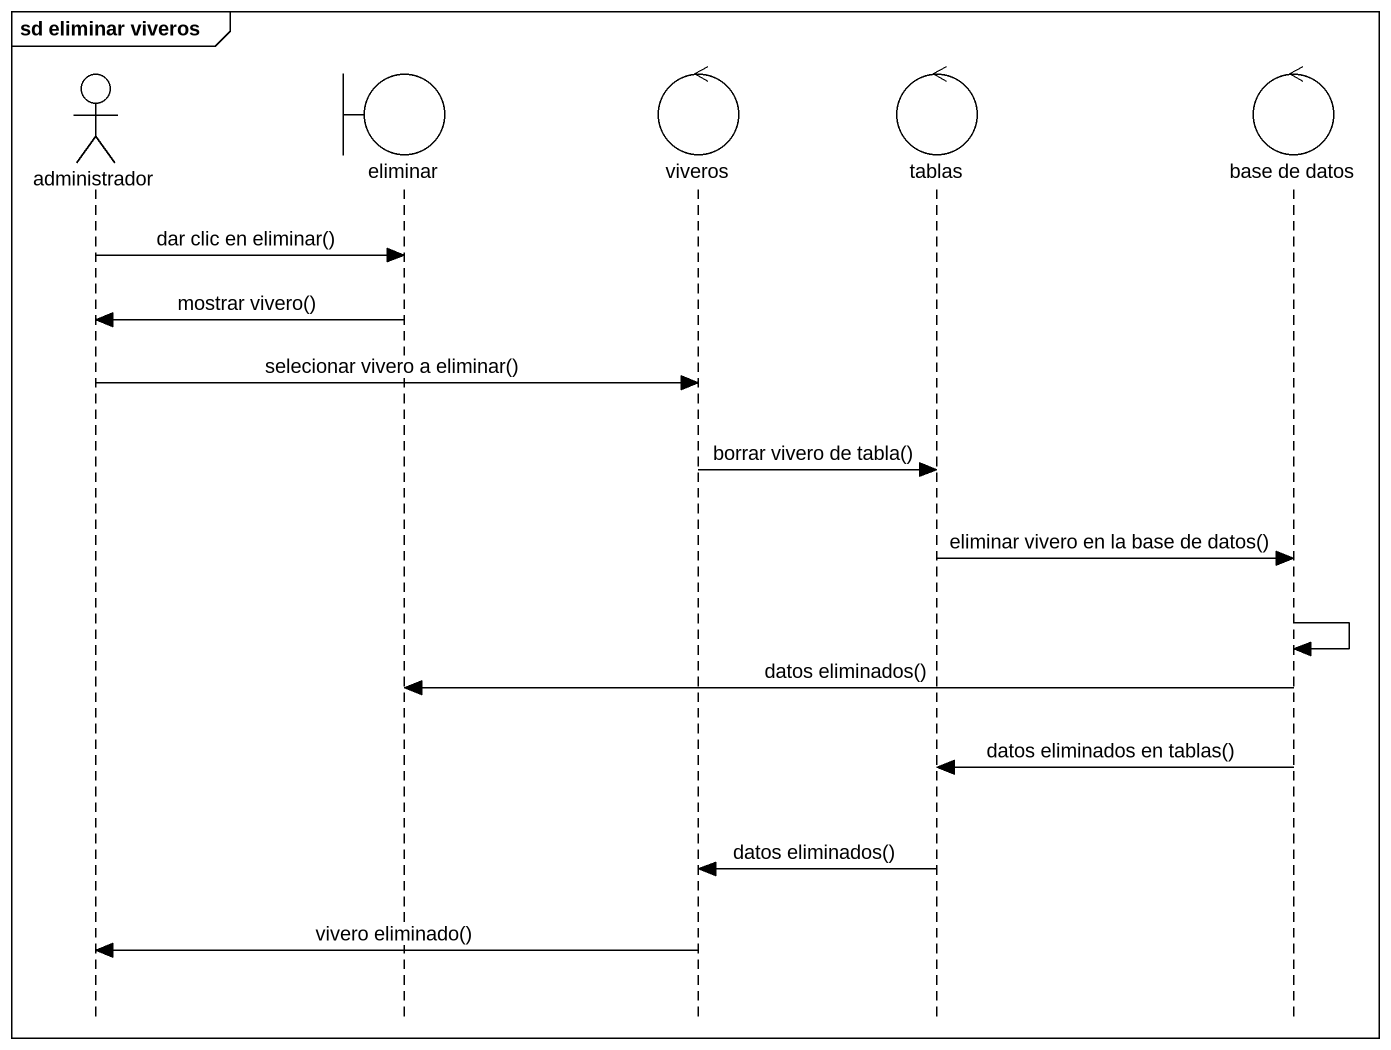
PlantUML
@startuml
mainframe sd eliminar viveros
hide footbox
actor administrador
boundary eliminar
control viveros
control tablas
control "base de datos" as base_de_datos

administrador -> eliminar : dar clic en eliminar()
eliminar -> administrador : mostrar vivero()
administrador -> viveros : selecionar vivero a eliminar()
viveros -> tablas : borrar vivero de tabla()
tablas -> base_de_datos : eliminar vivero en la base de datos()
base_de_datos -> base_de_datos
base_de_datos -> eliminar : datos eliminados()
base_de_datos -> tablas : datos eliminados en tablas()
tablas -> viveros : datos eliminados()
viveros -> administrador : vivero eliminado()
@enduml
